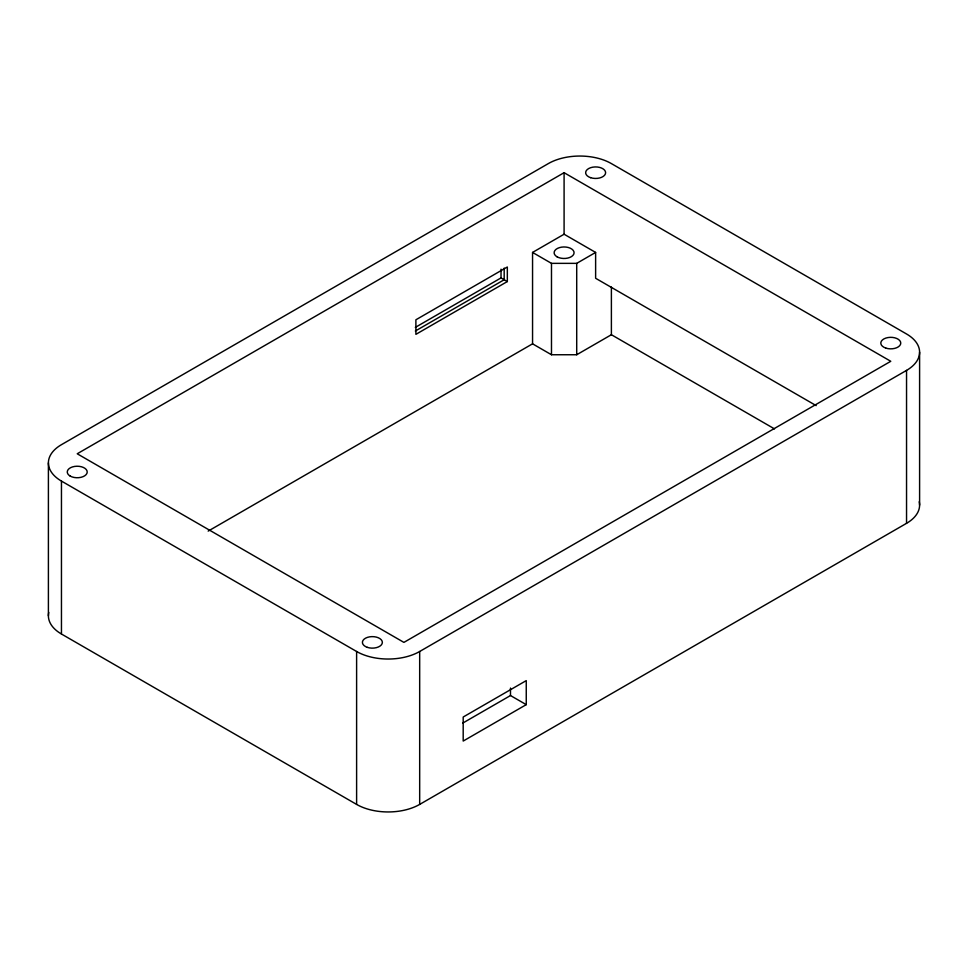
<?xml version="1.0" encoding="UTF-8"?>
<svg xmlns="http://www.w3.org/2000/svg" width="968" height="968" viewBox="0 0 968 968"><rect width="100%" height="100%" fill="white"/><g stroke="black" fill="none" stroke-linecap="round" stroke-linejoin="round"><path stroke-width="1.45" d="M564.09 172.691L77.222 453.774L403.91 642.389L890.778 361.294L564.09 172.691L564.09 234.22L595.622 252.43L595.622 278.276L816.169 405.616M208.168 531.105L532.557 343.821L532.557 252.43L564.09 234.22M415.332 327.39L501.025 277.913L507.329 281.555L507.329 266.999L415.889 319.791L415.889 334.347L507.329 281.555M415.345 331.02L504.183 279.74L504.183 268.088M532.557 252.43L551.482 263.356L576.71 263.356L595.622 252.43M532.557 343.821L551.482 354.748L576.71 354.748L611.389 334.722L774.521 428.897M61.456 481.084L356.611 651.488A44.589 25.749 0 0 0 419.676 651.488L906.544 370.393A44.589 25.749 0 0 0 906.544 333.984L611.389 163.592A44.589 25.749 0 0 0 548.324 163.592L61.456 444.675A44.589 25.749 0 0 0 61.456 481.084L61.456 634.016L356.611 804.408A44.589 25.749 0 0 0 419.676 804.408L906.544 523.325A44.589 25.749 0 0 0 919.213 501.763M462.861 723.035L510.487 695.544L526.253 704.644L526.253 680.613L463.188 717.022L463.188 741.065L526.253 704.644M919.6 352.195L919.6 505.114M906.544 370.393L906.544 523.325M611.389 287.048L611.389 334.722M576.71 263.356L576.71 354.748M551.482 263.356L551.482 354.748M510.487 688.054L510.487 695.544M501.025 269.177L501.025 277.913M419.676 651.488L419.676 804.408M356.611 651.488L356.611 804.408M48.4 462.885L48.4 615.805M61.456 634.016A44.589 25.749 0 0 1 48.787 612.441M70.168 476.062A9.995 5.772 0 0 0 86.878 473.473A9.995 5.772 0 0 0 74.645 466.419A9.995 5.772 0 0 0 70.168 476.062M367.38 647.374A9.995 5.772 0 0 0 382.36 642.389A9.995 5.772 0 0 0 367.38 637.392A9.995 5.772 0 0 0 367.38 647.374M590.637 177.688A9.995 5.772 0 0 0 605.617 172.691A9.995 5.772 0 0 0 590.637 167.694A9.995 5.772 0 0 0 590.637 177.688M885.78 348.081A9.995 5.772 0 0 0 900.76 343.096A9.995 5.772 0 0 0 885.78 338.098A9.995 5.772 0 0 0 885.78 348.081M557.036 256.798A9.995 5.772 0 0 0 573.746 254.209A9.995 5.772 0 0 0 561.513 247.155A9.995 5.772 0 0 0 557.036 256.798"/></g></svg>
